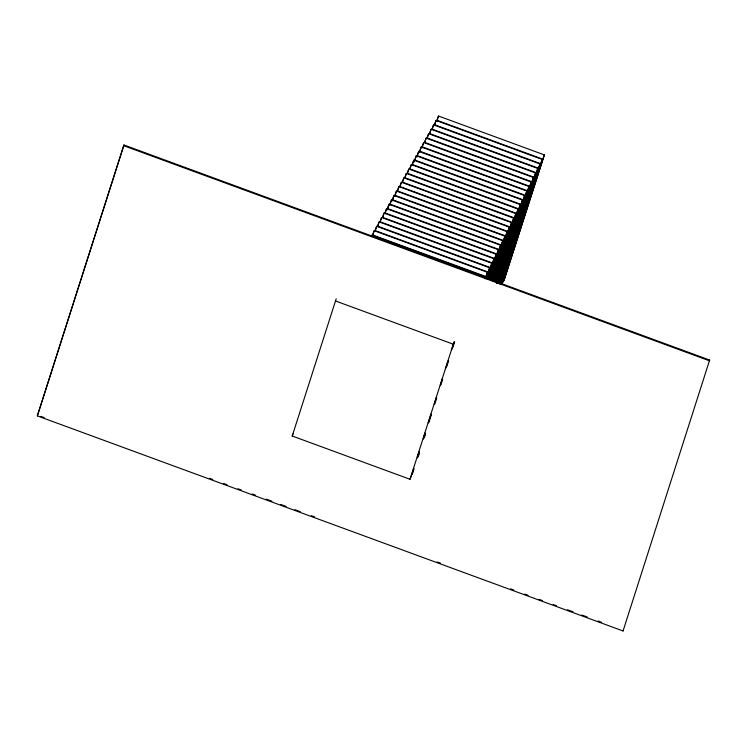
<?xml version="1.0" encoding="UTF-8"?>
<svg xmlns="http://www.w3.org/2000/svg" width="747" height="747" viewBox="0 0 747 747"><rect width="100%" height="100%" fill="white"/><g stroke="black" fill="none" stroke-linecap="round" stroke-linejoin="round"><path stroke-width="1.12" d="M37.35 415.883L123.946 144.974L709.65 360.063L623.054 630.972L37.35 415.883L123.946 144.974M411.616 475.027L410 479.266L292.226 436.015L336.197 298.8M372.762 235.146L374.182 230.702L487.455 272.291L485.681 277.847M375.601 229.618L376.656 226.294L489.63 267.781L486.446 277.753M377.721 226.313L379.14 221.896L491.815 263.271L486.876 278.734M380.195 221.934L381.614 217.489L494 258.761L487.614 278.762M382.669 217.517L384.089 213.082L496.185 254.251L488.398 278.631M385.153 213.1L386.563 208.674L498.37 249.731L489.182 278.482M387.282 209.786L389.038 204.267L500.555 245.221L489.63 279.406M389.747 205.416L391.521 199.869L502.74 240.711L490.331 279.537M392.222 200.99L393.996 195.462L504.925 236.192L490.788 280.461M394.705 196.564L396.47 191.055L507.11 231.682L491.601 280.246M397.525 191.083L398.945 186.638L509.305 227.172L492.273 280.47M400 186.666L401.419 182.231L511.49 222.653L492.731 281.358M402.484 182.24L403.894 177.823L513.675 218.143L493.562 281.105M404.949 177.861L406.368 173.416L515.869 213.623L494.206 281.432M407.423 173.435L408.842 168.999L518.054 209.113L495.028 281.171M409.898 169.018L411.317 164.592L520.248 204.594L495.513 282.002M412.027 165.694L413.782 160.175L522.433 200.075L496.363 281.694M413.941 162.23L416.256 155.768L524.627 195.565L496.615 283.244M414.482 161.315L416.256 155.768M416.966 156.889L418.731 151.352L526.822 191.045L497.465 282.926M419.44 152.463L421.205 146.944L529.007 186.526L498.324 282.59M421.906 148.083L423.68 142.528L531.201 182.016L498.893 283.132M424.735 142.546L426.154 138.111L533.395 177.497L499.398 283.888M427.209 138.12L428.619 133.694L535.59 172.977L500.275 283.515M429.684 133.694L431.094 129.278L537.784 168.458L501.144 283.122M432.149 129.306L433.568 124.861L539.978 163.938L501.685 283.785M434.623 124.88L436.033 120.444L542.173 159.428L502.068 284.346M436.743 121.556L438.508 116.028L544.367 154.909L503.964 280.573L544.367 154.909M410 479.266L453.971 342.051M411.961 473.925L413.735 468.388M417.274 457.313L419.039 451.776M423.288 438.489L425.052 432.952M428.236 422.979L431.075 414.118M434.259 404.155L436.379 397.516M440.272 385.331L442.392 378.682M445.576 368.719L448.051 360.969M451.59 349.895L454.064 342.145M412.288 474.41L414.053 468.883M417.582 457.846L419.347 452.318M423.577 439.068L425.342 433.54M428.871 422.494L431.346 414.762M434.875 403.725L436.64 398.198M440.87 384.948L442.635 379.42M446.874 366.17L448.639 360.642M452.869 347.392L454.634 341.865M418.488 455.81L419.543 452.495M424.483 437.032L425.547 433.727M485.13 278.752L487.455 272.291M485.905 278.668L489.63 267.781M486.68 278.556L491.815 263.271M487.417 278.556L494 258.761M487.847 279.546L496.185 254.251M488.631 279.406L498.37 249.731M489.434 279.238L500.555 245.221M490.144 279.341L502.74 240.711M490.592 280.274L504.925 236.192M491.395 280.069L507.11 231.682M492.077 280.265L509.305 227.172M492.544 281.161L511.49 222.653M493.365 280.928L513.675 218.143M494.01 281.227L515.869 213.623M494.841 280.975L518.054 209.113M495.317 281.815L520.248 204.594M496.157 281.526L522.433 200.075M496.419 283.038L524.627 195.565M497.269 282.74L526.822 191.045M498.118 282.413L529.007 186.526M498.707 282.926L531.201 182.016M499.211 283.692L533.395 177.497M500.07 283.337L535.59 172.977M500.948 282.954L537.784 168.458M501.144 284.7L539.978 163.938M502.021 284.299L542.173 159.428M292.226 436.015L293.029 433.895M374.182 230.702L372.576 234.941L485.839 276.53M376.656 226.294L375.05 230.534L488.024 272.02M379.14 221.896L377.524 226.136L490.209 267.51M381.614 217.489L379.999 221.728L492.394 263M384.089 213.082L382.483 217.321L494.579 258.49M386.563 208.674L384.957 212.914L496.764 253.971M389.038 204.267L387.432 208.506L498.949 249.461M391.521 199.869L389.906 204.099L501.134 244.951M393.996 195.462L392.38 199.701L503.319 240.431M396.47 191.055L394.855 195.284L505.504 235.921M398.945 186.638L397.329 190.877L507.689 231.411M401.419 182.231L399.804 186.47L509.884 226.892M403.894 177.823L402.278 182.063L512.068 222.382M406.368 173.416L404.753 177.655L514.253 217.863M408.842 168.999L407.227 173.239L516.448 213.343M411.317 164.592L409.701 168.831L518.633 208.833M413.782 160.175L412.176 164.415L520.827 204.314M418.731 151.352L417.125 155.591L525.206 195.284M421.205 146.944L419.599 151.183L527.401 190.765M423.68 142.528L422.064 146.767L529.595 186.255M426.154 138.111L424.539 142.35L531.789 181.736M428.619 133.694L427.013 137.934L533.974 177.216M431.094 129.278L429.488 133.517L536.169 172.697M433.568 124.861L431.953 129.1L538.363 168.178M436.033 120.444L434.427 124.684L540.557 163.658M438.508 116.028L436.902 120.267L542.761 159.148M709.65 360.063L709.379 360.764L123.675 145.684M623.054 630.972L623.325 630.263M414.65 160.007L523.021 199.804M371.707 235.1L485.27 276.801M335.384 300.92L453.168 344.171M40.908 416.387L44.185 417.592M209.496 478.295L212.783 479.499M223.726 483.524L227.013 484.728M237.966 488.753L241.244 489.957M252.197 493.972L255.474 495.177M266.427 499.201L271.899 501.209M280.657 504.43L286.129 506.438M294.888 509.65L300.359 511.667M311.312 515.682L314.599 516.887M437.21 561.921L440.497 563.126M510.556 588.851L513.843 590.055M524.796 594.08L528.073 595.284M539.026 599.309L542.303 600.513M553.256 604.528L556.543 605.733M567.487 609.757L572.958 611.765M581.717 614.986L587.198 616.994M598.142 621.018L601.428 622.223"/></g></svg>
